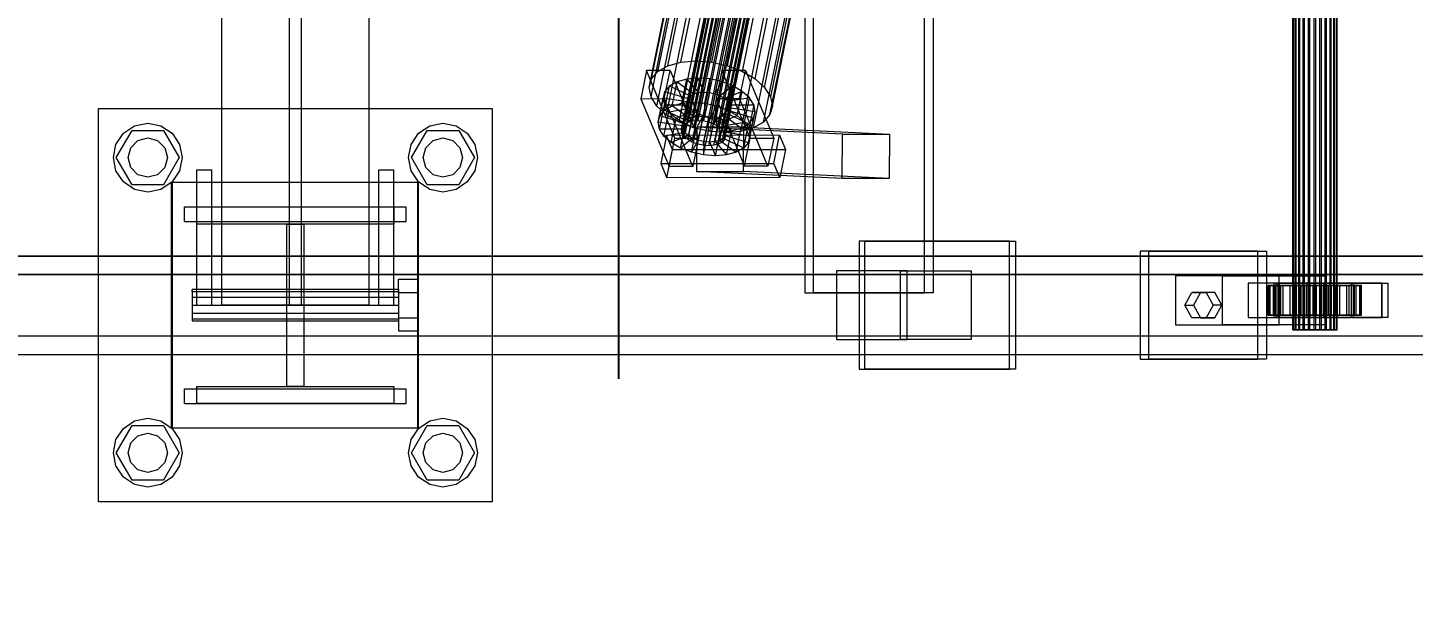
# Model space of a CAD drawing. Header units: millimetres. Extents: x -191664 to 191490, y -197311 to 10263.
# Drawn here: x 23888 to 24451, y -18550 to -18317 of the extents above; entities that cross this region are included whole.
import ezdxf

# ---------------------------------------------------------------- set-up
doc = ezdxf.new("R2010")
doc.units = ezdxf.units.MM
for name, color, linetype, lineweight in [('COTAS_INSTALACION_P', 30, 'Continuous', 0), ('COTAS_USUARIO', 1, 'Continuous', 0), ('superior_C02', 7, 'Continuous', 0)]:
    doc.layers.add(name, color=color, linetype=linetype, lineweight=lineweight)
doc.dimstyles.new('PLANTA_100', dxfattribs={"dimtxt": 250, "dimasz": 150, "dimexe": 150, "dimexo": 80, "dimgap": 100, "dimtad": 1, "dimtih": 1, "dimtoh": 1, "dimdec": 1, "dimdsep": 46, "dimcen": 0.09, "dimclrd": 1, "dimclre": 1, "dimclrt": 1, "dimadec": 0, "dimazin": 0, "dimtfac": 1, "dimtdec": 4, "dimtofl": 0, "dimtmove": 0, "dimatfit": 3, "dimfxl": 1, "dimtolj": 1, "dimtzin": 0, "dimarcsym": 0})

# ---------------------------------------------------------------- blocks, each defined once
blk = doc.blocks.new('*D5')
at = {"layer": 'COTAS_INSTALACION_P', "color": 1, "lineweight": -2, "transparency": 16777216}
for p, q in [((-1000, -18080), (-1000, -25850)), ((60117.12, -18080), (60117.12, -25850)), ((-850, -25700), (59967.12, -25700))]:
    blk.add_line(p, q, dxfattribs=at)
at = {"layer": 'COTAS_INSTALACION_P', "color": 1, "transparency": 16777216}
for points in [[(-850, -25675), (-850, -25725), (-1000, -25700)], [(59967.12, -25675), (59967.12, -25725), (60117.12, -25700)]]:
    blk.add_solid(points, dxfattribs=at)
at = {"layer": 'Defpoints', "color": 0, "transparency": 16777216}
for p in [(-1000, -18000), (60117.12, -18000), (60117.12, -25700)]:
    blk.add_point(p, dxfattribs=at)
blk = doc.blocks.new('*D102')
at = {"layer": 'COTAS_USUARIO', "color": 1, "lineweight": -2, "transparency": 16777216}
for p, q in [((24128.19, -17650), (24128.19, -17500)), ((25248.19, -17800), (23978.19, -17800)), ((25248.19, -18160), (23978.19, -18160)), ((24128.19, -18310), (24128.19, -18460))]:
    blk.add_line(p, q, dxfattribs=at)
at = {"layer": 'COTAS_USUARIO', "color": 1, "transparency": 16777216}
for points in [[(24103.19, -17650), (24153.19, -17650), (24128.19, -17800)], [(24103.19, -18310), (24153.19, -18310), (24128.19, -18160)]]:
    blk.add_solid(points, dxfattribs=at)
at = {"layer": 'Defpoints', "color": 0, "transparency": 16777216}
for p in [(24128.19, -17800), (25328.19, -17800), (25328.19, -18160)]:
    blk.add_point(p, dxfattribs=at)

msp = doc.modelspace()

# ---------------------------------------------------------------- linework, layer by layer
at = {"layer": 'superior_C02', "color": 9, "true_color": 0xbac6cb}
for p, q in [((24402.28, -18440), (24402.28, -17560)), ((24402.5, -18440), (24402.5, -17560)), ((24402.66, -18440), (24402.66, -17560)), ((24403.32, -18440), (24403.32, -17560)), ((24403.64, -18440), (24403.64, -17560)), ((24404.69, -18440), (24404.69, -17560)), ((24405.13, -18440), (24405.13, -17560)), ((24406.5, -18440), (24406.5, -17560)), ((24407.04, -18440), (24407.04, -17560)), ((24408.64, -18440), (24408.64, -17560)), ((24409.24, -18440), (24409.24, -17560)), ((24410.96, -18440), (24410.96, -17560)), ((24411.58, -18440), (24411.58, -17560)), ((24413.3, -18440), (24413.3, -17560)), ((24413.9, -18440), (24413.9, -17560)), ((24415.5, -18440), (24415.5, -17560)), ((24416.04, -18440), (24416.04, -17560)), ((24417.41, -18440), (24417.41, -17560)), ((24417.85, -18440), (24417.85, -17560)), ((24418.9, -18440), (24418.9, -17560)), ((24419.22, -18440), (24419.22, -17560)), ((24419.88, -17560), (24419.88, -18440)), ((24420.04, -18440), (24420.04, -17560)), ((24420.26, -18440), (24420.26, -17560)), ((24154.1, -18357.43), (24197.61, -18143.64)), ((24155.02, -18356.36), (24198.53, -18142.56)), ((24156.46, -18355.54), (24199.97, -18141.74)), ((24158.32, -18355.02), (24201.83, -18141.22)), ((24160.48, -18354.84), (24203.99, -18141.04)), ((24162.78, -18355.02), (24206.29, -18141.22)), ((24165.07, -18355.53), (24208.58, -18141.73)), ((24167.2, -18356.35), (24210.71, -18142.55)), ((24169.01, -18357.42), (24212.52, -18143.62)), ((24153.77, -18358.68), (24197.27, -18144.88)), ((24154.03, -18360.02), (24197.54, -18146.22)), ((24154.88, -18361.35), (24198.39, -18147.55)), ((24156.26, -18362.6), (24199.77, -18148.8)), ((24158.08, -18363.66), (24201.59, -18149.86)), ((24170.25, -18363.65), (24213.76, -18149.85)), ((24170.39, -18358.66), (24213.9, -18144.86)), ((24171.17, -18362.58), (24214.68, -18148.78)), ((24214.75, -18146.2), (24171.25, -18360)), ((24171.51, -18361.33), (24215.02, -18147.53)), ((24160.21, -18364.48), (24203.71, -18150.68)), ((24162.5, -18364.99), (24206.01, -18151.2)), ((24164.8, -18365.17), (24208.31, -18151.37)), ((24166.95, -18364.99), (24210.46, -18151.19)), ((24168.81, -18364.47), (24212.32, -18150.67)), ((24153.77, -18358.68), (24154.1, -18357.43)), ((24154.03, -18360.02), (24153.77, -18358.68)), ((24154.1, -18357.43), (24155.02, -18356.36)), ((24155.02, -18356.36), (24156.46, -18355.54)), ((24156.46, -18355.54), (24158.32, -18355.02)), ((24158.32, -18355.02), (24160.48, -18354.84)), ((24160.48, -18354.84), (24162.78, -18355.02)), ((24162.78, -18355.02), (24165.07, -18355.53)), ((24165.07, -18355.53), (24167.2, -18356.35)), ((24167.2, -18356.35), (24169.01, -18357.42)), ((24169.01, -18357.42), (24170.39, -18358.66)), ((24170.39, -18358.66), (24171.25, -18360)), ((24154.88, -18361.35), (24154.03, -18360.02)), ((24156.26, -18362.6), (24154.88, -18361.35)), ((24158.08, -18363.66), (24156.26, -18362.6)), ((24160.21, -18364.48), (24158.08, -18363.66)), ((24162.5, -18364.99), (24160.21, -18364.48)), ((24168.81, -18364.47), (24166.95, -18364.99)), ((24170.25, -18363.65), (24168.81, -18364.47)), ((24171.17, -18362.58), (24170.25, -18363.65)), ((24171.51, -18361.33), (24171.17, -18362.58)), ((24171.25, -18360), (24171.51, -18361.33)), ((24164.8, -18365.17), (24162.5, -18364.99)), ((24166.95, -18364.99), (24164.8, -18365.17)), ((24402.66, -18440), (24402.28, -18440)), ((24402.28, -18440), (24402.5, -18440)), ((24402.5, -18440), (24403.32, -18440)), ((24403.64, -18440), (24402.66, -18440)), ((24403.32, -18440), (24404.69, -18440)), ((24405.13, -18440), (24403.64, -18440)), ((24404.69, -18440), (24406.5, -18440)), ((24407.04, -18440), (24405.13, -18440)), ((24406.5, -18440), (24408.64, -18440)), ((24409.24, -18440), (24407.04, -18440)), ((24408.64, -18440), (24410.96, -18440)), ((24411.58, -18440), (24409.24, -18440)), ((24410.96, -18440), (24413.3, -18440)), ((24413.9, -18440), (24411.58, -18440)), ((24413.3, -18440), (24415.5, -18440)), ((24416.04, -18440), (24413.9, -18440)), ((24415.5, -18440), (24417.41, -18440)), ((24417.85, -18440), (24416.04, -18440)), ((24417.41, -18440), (24418.9, -18440)), ((24419.22, -18440), (24417.85, -18440)), ((24418.9, -18440), (24419.88, -18440)), ((24420.04, -18440), (24419.22, -18440)), ((24419.88, -18440), (24420.26, -18440)), ((24420.26, -18440), (24420.04, -18440))]:
    msp.add_line(p, q, dxfattribs=at)
at = {"layer": 'superior_C02', "color": 139, "true_color": 0x354b57}
for p, q in [((23966.75, -17570), (23966.75, -18430)), ((23994.25, -17570), (23994.25, -18430)), ((23999.25, -18430), (23999.25, -17570)), ((24026.75, -18430), (24026.75, -17570)), ((24203.91, -17575), (24203.91, -18425)), ((24207.41, -18425), (24207.41, -17575)), ((24252.49, -18425), (24252.49, -17575)), ((24256, -17575), (24256, -18425)), ((24139.53, -18334.55), (24137.2, -18346.02)), ((24149.1, -18334.54), (24139.53, -18334.55)), ((24151.06, -18362.08), (24139.53, -18334.55)), ((24146.76, -18346.01), (24149.1, -18334.54)), ((24149.1, -18334.54), (24160.62, -18362.07)), ((24170.14, -18334.51), (24167.8, -18345.98)), ((24179.7, -18334.5), (24170.14, -18334.51)), ((24181.66, -18362.04), (24170.14, -18334.51)), ((24177.37, -18345.97), (24179.7, -18334.5)), ((24179.7, -18334.5), (24191.22, -18362.03)), ((24137.2, -18346.02), (24146.76, -18346.01)), ((24137.2, -18346.02), (24148.72, -18373.55)), ((24158.29, -18373.54), (24146.76, -18346.01)), ((24167.8, -18345.98), (24177.37, -18345.97)), ((24167.8, -18345.98), (24179.33, -18373.51)), ((24188.89, -18373.5), (24177.37, -18345.97)), ((24159.97, -18357.65), (24159.89, -18375.64)), ((24179.09, -18357.65), (24159.97, -18357.65)), ((24219.19, -18360.51), (24159.97, -18357.65)), ((24179.02, -18375.64), (24179.09, -18357.65)), ((24179.09, -18357.65), (24238.31, -18360.51)), ((24147.71, -18360.94), (24145.37, -18372.41)), ((24193.61, -18360.88), (24147.71, -18360.94)), ((24150.11, -18366.68), (24147.71, -18360.94)), ((24148.72, -18373.55), (24151.06, -18362.08)), ((24151.06, -18362.08), (24160.62, -18362.07)), ((24160.62, -18362.07), (24158.29, -18373.54)), ((24179.33, -18373.51), (24181.66, -18362.04)), ((24181.66, -18362.04), (24191.22, -18362.03)), ((24191.22, -18362.03), (24188.89, -18373.5)), ((24191.28, -18372.35), (24193.61, -18360.88)), ((24193.61, -18360.88), (24196.01, -18366.62)), ((24219.11, -18378.51), (24219.19, -18360.51)), ((24219.19, -18360.51), (24238.31, -18360.51)), ((24238.31, -18360.51), (24238.24, -18378.51)), ((24147.77, -18378.14), (24150.11, -18366.68)), ((24150.11, -18366.68), (24196.01, -18366.62)), ((24196.01, -18366.62), (24193.68, -18378.09)), ((24145.37, -18372.41), (24191.28, -18372.35)), ((24145.37, -18372.41), (24147.77, -18378.14)), ((24158.29, -18373.54), (24148.72, -18373.55)), ((24159.89, -18375.64), (24179.02, -18375.64)), ((24219.11, -18378.51), (24159.89, -18375.64)), ((24238.24, -18378.51), (24179.02, -18375.64)), ((24188.89, -18373.5), (24179.33, -18373.51)), ((24193.68, -18378.09), (24191.28, -18372.35)), ((24193.68, -18378.09), (24147.77, -18378.14)), ((24238.24, -18378.51), (24219.11, -18378.51)), ((23956.75, -18397), (23956.75, -18390)), ((23956.75, -18390), (24036.75, -18390)), ((24036.75, -18390), (24036.75, -18397)), ((24036.75, -18397), (23956.75, -18397)), ((23993.25, -18463), (23993.25, -18397)), ((23993.25, -18397), (24000.25, -18397)), ((24000.25, -18397), (24000.25, -18463)), ((24287.14, -18404), (24225.94, -18404)), ((24225.94, -18404), (24225.94, -18456)), ((24228.28, -18404), (24225.94, -18404)), ((24228.28, -18456), (24228.28, -18404)), ((24228.28, -18404), (24289.48, -18404)), ((24287.14, -18456), (24287.14, -18404)), ((24287.14, -18404), (24289.48, -18404)), ((24289.48, -18404), (24289.48, -18456)), ((24388.06, -18408), (24340.25, -18408)), ((24340.25, -18408), (24340.25, -18452)), ((24343.76, -18408), (24340.25, -18408)), ((24343.76, -18452), (24343.76, -18408)), ((24343.76, -18408), (24391.57, -18408)), ((24388.06, -18452), (24388.06, -18408)), ((24388.06, -18408), (24391.57, -18408)), ((24391.57, -18408), (24391.57, -18452)), ((24697.92, -18410), (23550.31, -18410)), ((23562, -18410), (24709.61, -18410)), ((24751.99, -18410), (23604.38, -18410)), ((23618.99, -18410), (24766.6, -18410)), ((24697.19, -18417.5), (23605.11, -18417.5)), ((23618.26, -18417.5), (24710.33, -18417.5)), ((24245.47, -18416), (24216.78, -18416)), ((24216.78, -18416), (24216.78, -18444)), ((24242.78, -18416), (24216.78, -18416)), ((24242.78, -18444), (24242.78, -18416)), ((24242.78, -18416), (24271.47, -18416)), ((24245.47, -18444), (24245.47, -18416)), ((24245.47, -18416), (24271.47, -18416)), ((24271.47, -18416), (24271.47, -18444)), ((24373.72, -18418), (24354.59, -18418)), ((24354.59, -18418), (24354.59, -18438)), ((24396.74, -18418), (24354.59, -18418)), ((24373.72, -18438), (24373.72, -18418)), ((24373.72, -18418), (24415.86, -18418)), ((24396.74, -18438), (24396.74, -18418)), ((24396.74, -18418), (24415.86, -18418)), ((24415.86, -18418), (24415.86, -18438)), ((24203.91, -18425), (24252.49, -18425)), ((24203.91, -18425), (24207.41, -18425)), ((24256, -18425), (24207.41, -18425)), ((24256, -18425), (24252.49, -18425)), ((24395.57, -18421), (24384.09, -18421)), ((24384.09, -18421), (24384.09, -18435)), ((24396.37, -18421), (24384.09, -18421)), ((24438.53, -18421), (24394.53, -18421)), ((24394.53, -18421), (24394.53, -18435)), ((24396.87, -18421), (24394.53, -18421)), ((24395.57, -18435), (24395.57, -18421)), ((24395.57, -18421), (24407.84, -18421)), ((24396.37, -18435), (24396.37, -18421)), ((24396.37, -18421), (24407.84, -18421)), ((24396.87, -18435), (24396.87, -18421)), ((24396.87, -18421), (24440.86, -18421)), ((24407.84, -18421), (24407.84, -18435)), ((24426.17, -18421), (24414.7, -18421)), ((24414.7, -18421), (24414.7, -18435)), ((24426.97, -18421), (24414.7, -18421)), ((24426.17, -18435), (24426.17, -18421)), ((24426.17, -18421), (24438.45, -18421)), ((24426.97, -18435), (24426.97, -18421)), ((24426.97, -18421), (24438.45, -18421)), ((24438.45, -18421), (24438.45, -18435)), ((24438.53, -18435), (24438.53, -18421)), ((24438.53, -18421), (24440.86, -18421)), ((24440.86, -18421), (24440.86, -18435)), ((24026.75, -18430), (23966.75, -18430)), ((23999.25, -18430), (23994.25, -18430)), ((24384.09, -18435), (24395.57, -18435)), ((24384.09, -18435), (24396.37, -18435)), ((24394.53, -18435), (24438.53, -18435)), ((24394.53, -18435), (24396.87, -18435)), ((24407.84, -18435), (24395.57, -18435)), ((24407.84, -18435), (24396.37, -18435)), ((24440.86, -18435), (24396.87, -18435)), ((24414.7, -18435), (24426.17, -18435)), ((24414.7, -18435), (24426.97, -18435)), ((24438.45, -18435), (24426.17, -18435)), ((24438.45, -18435), (24426.97, -18435)), ((24440.86, -18435), (24438.53, -18435)), ((23605.11, -18442.5), (24697.19, -18442.5)), ((23618.26, -18442.5), (24710.33, -18442.5)), ((24354.59, -18438), (24373.72, -18438)), ((24354.59, -18438), (24396.74, -18438)), ((24415.86, -18438), (24373.72, -18438)), ((24415.86, -18438), (24396.74, -18438)), ((24216.78, -18444), (24245.47, -18444)), ((24216.78, -18444), (24242.78, -18444)), ((24271.47, -18444), (24242.78, -18444)), ((24271.47, -18444), (24245.47, -18444)), ((23550.31, -18450), (24697.92, -18450)), ((23562, -18450), (24709.61, -18450)), ((23604.38, -18450), (24751.99, -18450)), ((23618.99, -18450), (24766.6, -18450)), ((24340.25, -18452), (24388.06, -18452)), ((24340.25, -18452), (24343.76, -18452)), ((24391.57, -18452), (24343.76, -18452)), ((24391.57, -18452), (24388.06, -18452)), ((24225.94, -18456), (24287.14, -18456)), ((24225.94, -18456), (24228.28, -18456)), ((24289.48, -18456), (24228.28, -18456)), ((24289.48, -18456), (24287.14, -18456)), ((23956.75, -18470), (23956.75, -18463)), ((23956.75, -18463), (24036.75, -18463)), ((24000.25, -18463), (23993.25, -18463)), ((24036.75, -18463), (24036.75, -18470)), ((24036.75, -18470), (23956.75, -18470))]:
    msp.add_line(p, q, dxfattribs=at)
at = {"layer": 'superior_C02', "color": 252, "true_color": 0x83939a}
for p, q in [((24148.21, -18332.66), (24185.72, -18148.35)), ((24153.46, -18331.2), (24190.97, -18146.89)), ((24159.54, -18330.69), (24197.05, -18146.38)), ((24166.04, -18331.18), (24203.54, -18146.87)), ((24172.5, -18332.63), (24210.01, -18148.32)), ((24141.55, -18338), (24179.06, -18153.69)), ((24144.15, -18334.98), (24181.66, -18150.67)), ((24178.5, -18334.94), (24216.01, -18150.63)), ((24183.63, -18337.95), (24221.13, -18153.64)), ((24140.6, -18341.52), (24178.1, -18157.21)), ((24141.35, -18345.29), (24178.86, -18160.98)), ((24187.52, -18341.46), (24225.03, -18157.15)), ((24227.44, -18160.92), (24189.93, -18345.23)), ((24143.75, -18349.06), (24181.26, -18164.75)), ((24190.68, -18349), (24228.19, -18164.69)), ((24147.65, -18352.57), (24185.16, -18168.26)), ((24152.77, -18355.58), (24190.28, -18171.28)), ((24187.13, -18355.54), (24224.63, -18171.23)), ((24189.72, -18352.52), (24227.23, -18168.21)), ((24158.77, -18357.89), (24196.28, -18173.58)), ((24165.24, -18359.34), (24202.75, -18175.03)), ((24171.74, -18359.83), (24209.24, -18175.52)), ((24177.82, -18359.33), (24215.32, -18175.02)), ((24183.06, -18357.86), (24220.57, -18173.55)), ((24153.46, -18331.2), (24159.54, -18330.69)), ((24159.54, -18330.69), (24166.04, -18331.18)), ((24141.55, -18338), (24144.15, -18334.98)), ((24144.15, -18334.98), (24148.21, -18332.66)), ((24148.21, -18332.66), (24153.46, -18331.2)), ((24166.04, -18331.18), (24172.5, -18332.63)), ((24172.5, -18332.63), (24178.5, -18334.94)), ((24178.5, -18334.94), (24183.63, -18337.95)), ((24140.6, -18341.52), (24141.55, -18338)), ((24141.35, -18345.29), (24140.6, -18341.52)), ((24183.63, -18337.95), (24187.52, -18341.46)), ((24187.52, -18341.46), (24189.93, -18345.23)), ((24143.75, -18349.06), (24141.35, -18345.29)), ((24189.93, -18345.23), (24190.68, -18349)), ((24147.65, -18352.57), (24143.75, -18349.06)), ((24152.77, -18355.58), (24147.65, -18352.57)), ((24189.72, -18352.52), (24187.13, -18355.54)), ((24190.68, -18349), (24189.72, -18352.52)), ((24158.77, -18357.89), (24152.77, -18355.58)), ((24165.24, -18359.34), (24158.77, -18357.89)), ((24183.06, -18357.86), (24177.82, -18359.33)), ((24187.13, -18355.54), (24183.06, -18357.86)), ((24171.74, -18359.83), (24165.24, -18359.34)), ((24177.82, -18359.33), (24171.74, -18359.83))]:
    msp.add_line(p, q, dxfattribs=at)
at = {"layer": 'superior_C02', "color": 155, "true_color": 0x617580}
for p, q in [((24146.9, -18350.68), (24148.9, -18340.85)), ((24148.9, -18340.85), (24146.96, -18343.11)), ((24151.94, -18339.11), (24148.9, -18340.85)), ((24148.9, -18340.85), (24157.36, -18344.9)), ((24149.94, -18348.94), (24151.94, -18339.11)), ((24155.86, -18338.02), (24151.94, -18339.11)), ((24151.94, -18339.11), (24158.8, -18344.07)), ((24153.86, -18347.85), (24155.86, -18338.02)), ((24160.41, -18337.64), (24155.86, -18338.02)), ((24155.86, -18338.02), (24160.66, -18343.55)), ((24158.41, -18347.47), (24160.41, -18337.64)), ((24165.27, -18338.01), (24160.41, -18337.64)), ((24160.41, -18337.64), (24162.81, -18343.38)), ((24163.27, -18347.84), (24165.27, -18338.01)), ((24165.27, -18338.01), (24165.11, -18343.55)), ((24170.11, -18339.09), (24165.27, -18338.01)), ((24170.11, -18339.09), (24167.4, -18344.06)), ((24168.11, -18348.92), (24170.11, -18339.09)), ((24174.6, -18340.82), (24169.53, -18344.88)), ((24174.6, -18340.82), (24170.11, -18339.09)), ((24172.59, -18350.65), (24174.6, -18340.82)), ((24178.43, -18343.07), (24174.6, -18340.82)), ((24144.24, -18355.57), (24146.24, -18345.74)), ((24144.95, -18352.94), (24146.96, -18343.11)), ((24146.96, -18343.11), (24146.24, -18345.74)), ((24146.24, -18345.74), (24156.1, -18347.21)), ((24146.24, -18345.74), (24146.8, -18348.56)), ((24146.96, -18343.11), (24156.44, -18345.97)), ((24153.86, -18347.85), (24158.41, -18347.47)), ((24156.1, -18347.21), (24154.1, -18357.04)), ((24156.44, -18345.97), (24154.44, -18355.8)), ((24157.36, -18344.9), (24155.36, -18354.72)), ((24156.1, -18347.21), (24156.44, -18345.97)), ((24156.36, -18348.55), (24156.1, -18347.21)), ((24156.44, -18345.97), (24157.36, -18344.9)), ((24158.8, -18344.07), (24156.8, -18353.9)), ((24157.36, -18344.9), (24158.8, -18344.07)), ((24160.81, -18353.21), (24158.41, -18347.47)), ((24158.41, -18347.47), (24163.27, -18347.84)), ((24160.66, -18343.55), (24158.66, -18353.38)), ((24158.8, -18344.07), (24160.66, -18343.55)), ((24160.66, -18343.55), (24162.81, -18343.38)), ((24162.81, -18343.38), (24160.81, -18353.21)), ((24162.81, -18343.38), (24165.11, -18343.55)), ((24165.11, -18343.55), (24163.11, -18353.38)), ((24165.11, -18343.55), (24167.4, -18344.06)), ((24167.4, -18344.06), (24165.4, -18353.89)), ((24167.4, -18344.06), (24169.53, -18344.88)), ((24169.53, -18344.88), (24167.53, -18354.71)), ((24171.35, -18345.95), (24169.35, -18355.78)), ((24169.53, -18344.88), (24171.35, -18345.95)), ((24172.73, -18347.19), (24170.73, -18357.02)), ((24178.43, -18343.07), (24171.35, -18345.95)), ((24171.35, -18345.95), (24172.73, -18347.19)), ((24181.34, -18345.7), (24172.73, -18347.19)), ((24172.73, -18347.19), (24173.58, -18348.53)), ((24176.43, -18352.9), (24178.43, -18343.07)), ((24181.34, -18345.7), (24178.43, -18343.07)), ((24179.34, -18355.53), (24181.34, -18345.7)), ((24183.14, -18348.52), (24181.34, -18345.7)), ((24144.24, -18355.57), (24144.95, -18352.94)), ((24144.8, -18358.39), (24146.8, -18348.56)), ((24144.95, -18352.94), (24146.9, -18350.68)), ((24154.44, -18355.8), (24144.95, -18352.94)), ((24146.6, -18361.21), (24148.6, -18351.38)), ((24146.8, -18348.56), (24156.36, -18348.55)), ((24146.8, -18348.56), (24148.6, -18351.38)), ((24146.9, -18350.68), (24149.94, -18348.94)), ((24155.36, -18354.72), (24146.9, -18350.68)), ((24148.6, -18351.38), (24157.22, -18349.88)), ((24148.6, -18351.38), (24151.52, -18354.01)), ((24149.94, -18348.94), (24153.86, -18347.85)), ((24156.8, -18353.9), (24149.94, -18348.94)), ((24151.52, -18354.01), (24158.6, -18351.13)), ((24158.66, -18353.38), (24153.86, -18347.85)), ((24156.36, -18348.55), (24154.36, -18358.38)), ((24157.22, -18349.88), (24155.22, -18359.71)), ((24155.35, -18356.26), (24160.41, -18352.2)), ((24157.22, -18349.88), (24156.36, -18348.55)), ((24158.6, -18351.13), (24156.6, -18360.96)), ((24158.6, -18351.13), (24157.22, -18349.88)), ((24160.41, -18352.2), (24158.41, -18362.03)), ((24160.41, -18352.2), (24158.6, -18351.13)), ((24160.81, -18353.21), (24158.66, -18353.38)), ((24159.84, -18357.99), (24162.54, -18353.01)), ((24162.54, -18353.01), (24160.41, -18352.2)), ((24162.54, -18353.01), (24160.54, -18362.84)), ((24163.11, -18353.38), (24160.81, -18353.21)), ((24164.83, -18353.53), (24162.54, -18353.01)), ((24163.11, -18353.38), (24163.27, -18347.84)), ((24163.27, -18347.84), (24168.11, -18348.92)), ((24165.4, -18353.89), (24168.11, -18348.92)), ((24167.53, -18354.71), (24172.59, -18350.65)), ((24168.11, -18348.92), (24172.59, -18350.65)), ((24171.15, -18353), (24169.15, -18362.83)), ((24171.15, -18353), (24169.29, -18353.52)), ((24169.35, -18355.78), (24176.43, -18352.9)), ((24172.59, -18352.18), (24170.59, -18362.01)), ((24172.59, -18352.18), (24171.15, -18353)), ((24178.01, -18357.96), (24171.15, -18353)), ((24173.51, -18351.11), (24171.51, -18360.94)), ((24171.58, -18358.36), (24173.58, -18348.53)), ((24173.84, -18349.86), (24171.84, -18359.69)), ((24172.59, -18350.65), (24176.43, -18352.9)), ((24173.51, -18351.11), (24172.59, -18352.18)), ((24181.05, -18356.23), (24172.59, -18352.18)), ((24173.84, -18349.86), (24173.51, -18351.11)), ((24182.99, -18353.97), (24173.51, -18351.11)), ((24173.58, -18348.53), (24183.14, -18348.52)), ((24173.58, -18348.53), (24173.84, -18349.86)), ((24183.7, -18351.34), (24173.84, -18349.86)), ((24176.43, -18352.9), (24179.34, -18355.53)), ((24183.14, -18348.52), (24181.14, -18358.34)), ((24181.7, -18361.17), (24183.7, -18351.34)), ((24182.99, -18353.97), (24183.7, -18351.34)), ((24183.7, -18351.34), (24183.14, -18348.52)), ((24154.1, -18357.04), (24144.24, -18355.57)), ((24144.8, -18358.39), (24144.24, -18355.57)), ((24154.36, -18358.38), (24144.8, -18358.39)), ((24146.6, -18361.21), (24144.8, -18358.39)), ((24149.52, -18363.84), (24151.52, -18354.01)), ((24151.52, -18354.01), (24155.35, -18356.26)), ((24153.35, -18366.09), (24155.35, -18356.26)), ((24154.44, -18355.8), (24154.1, -18357.04)), ((24154.1, -18357.04), (24154.36, -18358.38)), ((24154.36, -18358.38), (24155.22, -18359.71)), ((24155.36, -18354.72), (24154.44, -18355.8)), ((24155.35, -18356.26), (24159.84, -18357.99)), ((24156.8, -18353.9), (24155.36, -18354.72)), ((24158.66, -18353.38), (24156.8, -18353.9)), ((24157.84, -18367.82), (24159.84, -18357.99)), ((24159.84, -18357.99), (24164.67, -18359.07)), ((24164.83, -18353.53), (24162.83, -18363.36)), ((24165.4, -18353.89), (24163.11, -18353.38)), ((24164.67, -18359.07), (24164.83, -18353.53)), ((24167.13, -18353.7), (24164.83, -18353.53)), ((24167.13, -18353.7), (24165.13, -18363.53)), ((24167.53, -18354.71), (24165.4, -18353.89)), ((24169.29, -18353.52), (24167.13, -18353.7)), ((24169.53, -18359.44), (24167.13, -18353.7)), ((24169.29, -18353.52), (24167.29, -18363.35)), ((24169.35, -18355.78), (24167.53, -18354.71)), ((24174.08, -18359.06), (24169.29, -18353.52)), ((24170.73, -18357.02), (24169.35, -18355.78)), ((24170.73, -18357.02), (24179.34, -18355.53)), ((24171.58, -18358.36), (24170.73, -18357.02)), ((24181.14, -18358.34), (24171.58, -18358.36)), ((24171.84, -18359.69), (24171.58, -18358.36)), ((24174.08, -18359.06), (24178.01, -18357.96)), ((24176.01, -18367.79), (24178.01, -18357.96)), ((24178.01, -18357.96), (24181.05, -18356.23)), ((24179.05, -18366.06), (24181.05, -18356.23)), ((24179.34, -18355.53), (24181.14, -18358.34)), ((24180.99, -18363.8), (24182.99, -18353.97)), ((24181.05, -18356.23), (24182.99, -18353.97)), ((24181.14, -18358.34), (24181.7, -18361.17)), ((24155.22, -18359.71), (24146.6, -18361.21)), ((24149.52, -18363.84), (24146.6, -18361.21)), ((24156.6, -18360.96), (24149.52, -18363.84)), ((24153.35, -18366.09), (24149.52, -18363.84)), ((24158.41, -18362.03), (24153.35, -18366.09)), ((24155.22, -18359.71), (24156.6, -18360.96)), ((24156.6, -18360.96), (24158.41, -18362.03)), ((24160.54, -18362.84), (24157.84, -18367.82)), ((24158.41, -18362.03), (24160.54, -18362.84)), ((24160.54, -18362.84), (24162.83, -18363.36)), ((24162.67, -18368.9), (24164.67, -18359.07)), ((24162.83, -18363.36), (24162.67, -18368.9)), ((24162.83, -18363.36), (24165.13, -18363.53)), ((24164.67, -18359.07), (24169.53, -18359.44)), ((24165.13, -18363.53), (24167.29, -18363.35)), ((24165.13, -18363.53), (24167.53, -18369.27)), ((24167.29, -18363.35), (24169.15, -18362.83)), ((24167.29, -18363.35), (24172.08, -18368.89)), ((24167.53, -18369.27), (24169.53, -18359.44)), ((24169.15, -18362.83), (24170.59, -18362.01)), ((24169.15, -18362.83), (24176.01, -18367.79)), ((24169.53, -18359.44), (24174.08, -18359.06)), ((24170.59, -18362.01), (24171.51, -18360.94)), ((24170.59, -18362.01), (24179.05, -18366.06)), ((24171.51, -18360.94), (24171.84, -18359.69)), ((24171.51, -18360.94), (24180.99, -18363.8)), ((24171.84, -18359.69), (24181.7, -18361.17)), ((24172.08, -18368.89), (24174.08, -18359.06)), ((24180.99, -18363.8), (24179.05, -18366.06)), ((24181.7, -18361.17), (24180.99, -18363.8)), ((24157.84, -18367.82), (24153.35, -18366.09)), ((24162.67, -18368.9), (24157.84, -18367.82)), ((24167.53, -18369.27), (24162.67, -18368.9)), ((24172.08, -18368.89), (24167.53, -18369.27)), ((24176.01, -18367.79), (24172.08, -18368.89)), ((24179.05, -18366.06), (24176.01, -18367.79)), ((24392.76, -18422), (24392.28, -18422)), ((24392.28, -18422), (24402.28, -18422)), ((24392.28, -18434), (24392.28, -18422)), ((24392.28, -18422), (24393.1, -18422)), ((24394.49, -18422), (24392.76, -18422)), ((24392.76, -18422), (24402.5, -18422)), ((24392.76, -18434), (24392.76, -18422)), ((24393.1, -18422), (24402.66, -18422)), ((24393.1, -18434), (24393.1, -18422)), ((24393.1, -18422), (24395.16, -18422)), ((24397.38, -18422), (24394.49, -18422)), ((24394.49, -18422), (24403.32, -18422)), ((24394.49, -18434), (24394.49, -18422)), ((24395.16, -18422), (24403.64, -18422)), ((24395.16, -18434), (24395.16, -18422)), ((24395.16, -18422), (24398.31, -18422)), ((24401.2, -18422), (24397.38, -18422)), ((24397.38, -18422), (24404.69, -18422)), ((24397.38, -18434), (24397.38, -18422)), ((24398.31, -18422), (24405.13, -18422)), ((24398.31, -18434), (24398.31, -18422)), ((24398.31, -18422), (24402.35, -18422)), ((24405.72, -18422), (24401.2, -18422)), ((24401.2, -18422), (24406.5, -18422)), ((24401.2, -18434), (24401.2, -18422)), ((24402.28, -18422), (24402.5, -18422)), ((24402.28, -18422), (24402.28, -18434)), ((24402.66, -18422), (24402.28, -18422)), ((24402.35, -18422), (24407.04, -18422)), ((24402.35, -18434), (24402.35, -18422)), ((24402.35, -18422), (24406.99, -18422)), ((24402.5, -18422), (24403.32, -18422)), ((24402.5, -18422), (24402.5, -18434)), ((24402.66, -18422), (24402.66, -18434)), ((24403.64, -18422), (24402.66, -18422)), ((24403.32, -18422), (24404.69, -18422)), ((24403.32, -18422), (24403.32, -18434)), ((24403.64, -18422), (24403.64, -18434)), ((24405.13, -18422), (24403.64, -18422)), ((24404.69, -18422), (24406.5, -18422)), ((24404.69, -18422), (24404.69, -18434)), ((24405.13, -18422), (24405.13, -18434)), ((24407.04, -18422), (24405.13, -18422)), ((24410.61, -18422), (24405.72, -18422)), ((24405.72, -18422), (24408.64, -18422)), ((24405.72, -18434), (24405.72, -18422)), ((24406.5, -18422), (24408.64, -18422)), ((24406.5, -18422), (24406.5, -18434)), ((24406.99, -18422), (24409.24, -18422)), ((24406.99, -18434), (24406.99, -18422)), ((24406.99, -18422), (24411.93, -18422)), ((24407.04, -18422), (24407.04, -18434)), ((24409.24, -18422), (24407.04, -18422)), ((24408.64, -18422), (24410.96, -18422)), ((24408.64, -18422), (24408.64, -18434)), ((24409.24, -18422), (24409.24, -18434)), ((24411.58, -18422), (24409.24, -18422)), ((24415.55, -18422), (24410.61, -18422)), ((24410.61, -18422), (24410.96, -18422)), ((24410.61, -18434), (24410.61, -18422)), ((24410.96, -18422), (24413.3, -18422)), ((24410.96, -18422), (24410.96, -18434)), ((24411.93, -18422), (24411.58, -18422)), ((24411.58, -18422), (24411.58, -18434)), ((24413.9, -18422), (24411.58, -18422)), ((24411.93, -18434), (24411.93, -18422)), ((24411.93, -18422), (24416.82, -18422)), ((24415.55, -18422), (24413.3, -18422)), ((24413.3, -18422), (24415.5, -18422)), ((24413.3, -18422), (24413.3, -18434)), ((24416.82, -18422), (24413.9, -18422)), ((24413.9, -18422), (24413.9, -18434)), ((24416.04, -18422), (24413.9, -18422)), ((24420.19, -18422), (24415.5, -18422)), ((24415.5, -18422), (24417.41, -18422)), ((24415.5, -18422), (24415.5, -18434)), ((24420.19, -18422), (24415.55, -18422)), ((24415.55, -18434), (24415.55, -18422)), ((24421.34, -18422), (24416.04, -18422)), ((24416.04, -18422), (24416.04, -18434)), ((24417.85, -18422), (24416.04, -18422)), ((24416.82, -18434), (24416.82, -18422)), ((24416.82, -18422), (24421.34, -18422)), ((24424.23, -18422), (24417.41, -18422)), ((24417.41, -18422), (24418.9, -18422)), ((24417.41, -18422), (24417.41, -18434)), ((24425.16, -18422), (24417.85, -18422)), ((24417.85, -18422), (24417.85, -18434)), ((24419.22, -18422), (24417.85, -18422)), ((24427.38, -18422), (24418.9, -18422)), ((24418.9, -18422), (24419.88, -18422)), ((24418.9, -18422), (24418.9, -18434)), ((24428.04, -18422), (24419.22, -18422)), ((24419.22, -18422), (24419.22, -18434)), ((24420.04, -18422), (24419.22, -18422)), ((24419.88, -18422), (24429.44, -18422)), ((24419.88, -18434), (24419.88, -18422)), ((24419.88, -18422), (24420.26, -18422)), ((24429.78, -18422), (24420.04, -18422)), ((24420.04, -18422), (24420.04, -18434)), ((24420.26, -18422), (24420.04, -18422)), ((24424.23, -18422), (24420.19, -18422)), ((24420.19, -18434), (24420.19, -18422)), ((24430.26, -18422), (24420.26, -18422)), ((24420.26, -18422), (24420.26, -18434)), ((24421.34, -18434), (24421.34, -18422)), ((24421.34, -18422), (24425.16, -18422)), ((24427.38, -18422), (24424.23, -18422)), ((24424.23, -18434), (24424.23, -18422)), ((24425.16, -18434), (24425.16, -18422)), ((24425.16, -18422), (24428.04, -18422)), ((24429.44, -18422), (24427.38, -18422)), ((24427.38, -18434), (24427.38, -18422)), ((24428.04, -18434), (24428.04, -18422)), ((24428.04, -18422), (24429.78, -18422)), ((24429.44, -18422), (24429.44, -18434)), ((24430.26, -18422), (24429.44, -18422)), ((24429.78, -18434), (24429.78, -18422)), ((24429.78, -18422), (24430.26, -18422)), ((24430.26, -18434), (24430.26, -18422)), ((24402.28, -18434), (24392.28, -18434)), ((24392.28, -18434), (24392.76, -18434)), ((24393.1, -18434), (24392.28, -18434)), ((24402.5, -18434), (24392.76, -18434)), ((24392.76, -18434), (24394.49, -18434)), ((24402.66, -18434), (24393.1, -18434)), ((24395.16, -18434), (24393.1, -18434)), ((24403.32, -18434), (24394.49, -18434)), ((24394.49, -18434), (24397.38, -18434)), ((24403.64, -18434), (24395.16, -18434)), ((24398.31, -18434), (24395.16, -18434)), ((24404.69, -18434), (24397.38, -18434)), ((24397.38, -18434), (24401.2, -18434)), ((24405.13, -18434), (24398.31, -18434)), ((24402.35, -18434), (24398.31, -18434)), ((24406.5, -18434), (24401.2, -18434)), ((24401.2, -18434), (24405.72, -18434)), ((24402.5, -18434), (24402.28, -18434)), ((24402.28, -18434), (24402.66, -18434)), ((24407.04, -18434), (24402.35, -18434)), ((24406.99, -18434), (24402.35, -18434)), ((24403.32, -18434), (24402.5, -18434)), ((24402.66, -18434), (24403.64, -18434)), ((24404.69, -18434), (24403.32, -18434)), ((24403.64, -18434), (24405.13, -18434)), ((24406.5, -18434), (24404.69, -18434)), ((24405.13, -18434), (24407.04, -18434)), ((24408.64, -18434), (24405.72, -18434)), ((24405.72, -18434), (24410.61, -18434)), ((24408.64, -18434), (24406.5, -18434)), ((24409.24, -18434), (24406.99, -18434)), ((24411.93, -18434), (24406.99, -18434)), ((24407.04, -18434), (24409.24, -18434)), ((24410.96, -18434), (24408.64, -18434)), ((24409.24, -18434), (24411.58, -18434)), ((24410.96, -18434), (24410.61, -18434)), ((24410.61, -18434), (24415.55, -18434)), ((24413.3, -18434), (24410.96, -18434)), ((24411.58, -18434), (24411.93, -18434)), ((24411.58, -18434), (24413.9, -18434)), ((24416.82, -18434), (24411.93, -18434)), ((24415.5, -18434), (24413.3, -18434)), ((24413.3, -18434), (24415.55, -18434)), ((24413.9, -18434), (24416.82, -18434)), ((24413.9, -18434), (24416.04, -18434)), ((24417.41, -18434), (24415.5, -18434)), ((24415.5, -18434), (24420.19, -18434)), ((24415.55, -18434), (24420.19, -18434)), ((24416.04, -18434), (24421.34, -18434)), ((24416.04, -18434), (24417.85, -18434)), ((24421.34, -18434), (24416.82, -18434)), ((24418.9, -18434), (24417.41, -18434)), ((24417.41, -18434), (24424.23, -18434)), ((24417.85, -18434), (24425.16, -18434)), ((24417.85, -18434), (24419.22, -18434)), ((24419.88, -18434), (24418.9, -18434)), ((24418.9, -18434), (24427.38, -18434)), ((24419.22, -18434), (24428.04, -18434)), ((24419.22, -18434), (24420.04, -18434)), ((24429.44, -18434), (24419.88, -18434)), ((24420.26, -18434), (24419.88, -18434)), ((24420.04, -18434), (24429.78, -18434)), ((24420.04, -18434), (24420.26, -18434)), ((24420.19, -18434), (24424.23, -18434)), ((24420.26, -18434), (24430.26, -18434)), ((24425.16, -18434), (24421.34, -18434)), ((24424.23, -18434), (24427.38, -18434)), ((24428.04, -18434), (24425.16, -18434)), ((24427.38, -18434), (24429.44, -18434)), ((24429.78, -18434), (24428.04, -18434)), ((24429.44, -18434), (24430.26, -18434)), ((24430.26, -18434), (24429.78, -18434))]:
    msp.add_line(p, q, dxfattribs=at)
at = {"layer": 'superior_C02', "color": 251, "true_color": 0x4e626d}
for p, q in [((23916.75, -18510), (23916.75, -18350)), ((23916.75, -18350), (24076.75, -18350)), ((24076.75, -18350), (24076.75, -18510)), ((23956.75, -18430), (23956.75, -18375)), ((23956.75, -18375), (23962.75, -18375)), ((23962.75, -18430), (23962.75, -18375)), ((24030.75, -18430), (24030.75, -18375)), ((24030.75, -18375), (24036.75, -18375)), ((24036.75, -18430), (24036.75, -18375)), ((23946.45, -18480), (23946.45, -18380)), ((23946.45, -18380), (24046.45, -18380)), ((23946.75, -18480), (23946.75, -18380)), ((23946.75, -18380), (24046.75, -18380)), ((24046.45, -18380), (24046.45, -18480)), ((24046.75, -18380), (24046.75, -18480)), ((23951.75, -18390), (24041.75, -18390)), ((23951.75, -18396), (23951.75, -18390)), ((24041.75, -18396), (24041.75, -18390)), ((23951.75, -18396), (24041.75, -18396)), ((23956.75, -18430), (23962.75, -18430)), ((24030.75, -18430), (24036.75, -18430)), ((23951.75, -18464), (24041.75, -18464)), ((23951.75, -18470), (23951.75, -18464)), ((24041.75, -18470), (24041.75, -18464)), ((23951.75, -18470), (24041.75, -18470)), ((24046.45, -18480), (23946.45, -18480)), ((24046.75, -18480), (23946.75, -18480)), ((24076.75, -18510), (23916.75, -18510))]:
    msp.add_line(p, q, dxfattribs=at)
at = {"layer": 'superior_C02', "color": 9, "true_color": 0xaebcc4}
for p, q in [((23926.85, -18360.1), (23931.39, -18357.07)), ((23931.39, -18357.07), (23936.75, -18356)), ((23936.75, -18356), (23942.1, -18357.07)), ((23942.1, -18357.07), (23946.65, -18360.1)), ((24046.85, -18360.1), (24051.39, -18357.07)), ((24051.39, -18357.07), (24056.75, -18356)), ((24056.75, -18356), (24062.1, -18357.07)), ((24062.1, -18357.07), (24066.65, -18360.1)), ((23923.81, -18364.64), (23926.85, -18360.1)), ((23923.95, -18370), (23930.35, -18358.91)), ((23929.82, -18366), (23932.75, -18363.07)), ((23930.35, -18358.91), (23943.15, -18358.91)), ((23932.75, -18363.07), (23936.75, -18362)), ((23936.75, -18362), (23940.75, -18363.07)), ((23940.75, -18363.07), (23943.68, -18366)), ((23943.15, -18358.91), (23949.55, -18370)), ((23946.65, -18360.1), (23949.68, -18364.64)), ((24043.81, -18364.64), (24046.85, -18360.1)), ((24043.95, -18370), (24050.35, -18358.91)), ((24049.82, -18366), (24052.75, -18363.07)), ((24050.35, -18358.91), (24063.15, -18358.91)), ((24052.75, -18363.07), (24056.75, -18362)), ((24056.75, -18362), (24060.75, -18363.07)), ((24060.75, -18363.07), (24063.68, -18366)), ((24063.15, -18358.91), (24069.55, -18370)), ((24066.65, -18360.1), (24069.68, -18364.64)), ((23922.75, -18370), (23923.81, -18364.64)), ((23923.81, -18375.36), (23922.75, -18370)), ((23930.35, -18381.09), (23923.95, -18370)), ((23928.75, -18370), (23929.82, -18366)), ((23929.82, -18374), (23928.75, -18370)), ((23949.55, -18370), (23943.15, -18381.09)), ((23943.68, -18366), (23944.75, -18370)), ((23944.75, -18370), (23943.68, -18374)), ((23949.68, -18364.64), (23950.75, -18370)), ((23950.75, -18370), (23949.68, -18375.36)), ((24042.75, -18370), (24043.81, -18364.64)), ((24043.81, -18375.36), (24042.75, -18370)), ((24050.35, -18381.09), (24043.95, -18370)), ((24048.75, -18370), (24049.82, -18366)), ((24049.82, -18374), (24048.75, -18370)), ((24069.55, -18370), (24063.15, -18381.09)), ((24063.68, -18366), (24064.75, -18370)), ((24064.75, -18370), (24063.68, -18374)), ((24069.68, -18364.64), (24070.75, -18370)), ((24070.75, -18370), (24069.68, -18375.36)), ((23926.85, -18379.9), (23923.81, -18375.36)), ((23932.75, -18376.93), (23929.82, -18374)), ((23943.68, -18374), (23940.75, -18376.93)), ((23949.68, -18375.36), (23946.65, -18379.9)), ((24046.85, -18379.9), (24043.81, -18375.36)), ((24052.75, -18376.93), (24049.82, -18374)), ((24063.68, -18374), (24060.75, -18376.93)), ((24069.68, -18375.36), (24066.65, -18379.9)), ((23931.39, -18382.93), (23926.85, -18379.9)), ((23943.15, -18381.09), (23930.35, -18381.09)), ((23936.75, -18378), (23932.75, -18376.93)), ((23940.75, -18376.93), (23936.75, -18378)), ((23946.65, -18379.9), (23942.1, -18382.93)), ((24051.39, -18382.93), (24046.85, -18379.9)), ((24063.15, -18381.09), (24050.35, -18381.09)), ((24056.75, -18378), (24052.75, -18376.93)), ((24060.75, -18376.93), (24056.75, -18378)), ((24066.65, -18379.9), (24062.1, -18382.93)), ((23936.75, -18384), (23931.39, -18382.93)), ((23942.1, -18382.93), (23936.75, -18384)), ((24056.75, -18384), (24051.39, -18382.93)), ((24062.1, -18382.93), (24056.75, -18384)), ((24038.75, -18424.8), (24038.75, -18419.6)), ((24046.75, -18419.6), (24038.75, -18419.6)), ((24046.75, -18419.6), (24046.75, -18424.8)), ((23954.75, -18424.46), (23954.75, -18423.6)), ((24038.75, -18423.6), (23954.75, -18423.6)), ((23954.75, -18424.46), (23954.75, -18426.8)), ((23954.75, -18424.46), (24038.75, -18424.46)), ((24038.75, -18423.6), (24038.75, -18424.46)), ((24038.75, -18424.46), (24038.75, -18426.8)), ((24038.75, -18424.8), (24038.75, -18435.2)), ((24038.75, -18424.8), (24046.75, -18424.8)), ((24046.75, -18424.8), (24046.75, -18435.2)), ((23954.75, -18426.8), (23954.75, -18430)), ((23954.75, -18426.8), (24038.75, -18426.8)), ((23954.75, -18430), (23954.75, -18433.2)), ((23954.75, -18430), (24038.75, -18430)), ((24038.75, -18426.8), (24038.75, -18430)), ((24038.75, -18430), (24038.75, -18433.2)), ((23954.75, -18433.2), (23954.75, -18435.54)), ((23954.75, -18433.2), (24038.75, -18433.2)), ((23954.75, -18435.54), (23954.75, -18436.4)), ((23954.75, -18435.54), (24038.75, -18435.54)), ((23954.75, -18436.4), (24038.75, -18436.4)), ((24038.75, -18433.2), (24038.75, -18435.54)), ((24038.75, -18435.2), (24038.75, -18440.4)), ((24038.75, -18435.2), (24046.75, -18435.2)), ((24038.75, -18435.54), (24038.75, -18436.4)), ((24046.75, -18435.2), (24046.75, -18440.4)), ((24038.75, -18440.4), (24046.75, -18440.4)), ((23926.85, -18480.1), (23931.39, -18477.07)), ((23931.39, -18477.07), (23936.75, -18476)), ((23936.75, -18476), (23942.1, -18477.07)), ((23942.1, -18477.07), (23946.65, -18480.1)), ((24046.85, -18480.1), (24051.39, -18477.07)), ((24051.39, -18477.07), (24056.75, -18476)), ((24056.75, -18476), (24062.1, -18477.07)), ((24062.1, -18477.07), (24066.65, -18480.1)), ((23923.81, -18484.64), (23926.85, -18480.1)), ((23923.95, -18490), (23930.35, -18478.91)), ((23930.35, -18478.91), (23943.15, -18478.91)), ((23932.75, -18483.07), (23936.75, -18482)), ((23936.75, -18482), (23940.75, -18483.07)), ((23943.15, -18478.91), (23949.55, -18490)), ((23946.65, -18480.1), (23949.68, -18484.64)), ((24043.81, -18484.64), (24046.85, -18480.1)), ((24043.95, -18490), (24050.35, -18478.91)), ((24050.35, -18478.91), (24063.15, -18478.91)), ((24052.75, -18483.07), (24056.75, -18482)), ((24056.75, -18482), (24060.75, -18483.07)), ((24063.15, -18478.91), (24069.55, -18490)), ((24066.65, -18480.1), (24069.68, -18484.64)), ((23922.75, -18490), (23923.81, -18484.64)), ((23928.75, -18490), (23929.82, -18486)), ((23929.82, -18486), (23932.75, -18483.07)), ((23940.75, -18483.07), (23943.68, -18486)), ((23943.68, -18486), (23944.75, -18490)), ((23949.68, -18484.64), (23950.75, -18490)), ((24042.75, -18490), (24043.81, -18484.64)), ((24048.75, -18490), (24049.82, -18486)), ((24049.82, -18486), (24052.75, -18483.07)), ((24060.75, -18483.07), (24063.68, -18486)), ((24063.68, -18486), (24064.75, -18490)), ((24069.68, -18484.64), (24070.75, -18490)), ((23923.81, -18495.36), (23922.75, -18490)), ((23930.35, -18501.09), (23923.95, -18490)), ((23929.82, -18494), (23928.75, -18490)), ((23932.75, -18496.93), (23929.82, -18494)), ((23943.68, -18494), (23940.75, -18496.93)), ((23949.55, -18490), (23943.15, -18501.09)), ((23944.75, -18490), (23943.68, -18494)), ((23950.75, -18490), (23949.68, -18495.36)), ((24043.81, -18495.36), (24042.75, -18490)), ((24050.35, -18501.09), (24043.95, -18490)), ((24049.82, -18494), (24048.75, -18490)), ((24052.75, -18496.93), (24049.82, -18494)), ((24063.68, -18494), (24060.75, -18496.93)), ((24069.55, -18490), (24063.15, -18501.09)), ((24064.75, -18490), (24063.68, -18494)), ((24070.75, -18490), (24069.68, -18495.36)), ((23926.85, -18499.9), (23923.81, -18495.36)), ((23936.75, -18498), (23932.75, -18496.93)), ((23940.75, -18496.93), (23936.75, -18498)), ((23949.68, -18495.36), (23946.65, -18499.9)), ((24046.85, -18499.9), (24043.81, -18495.36)), ((24056.75, -18498), (24052.75, -18496.93)), ((24060.75, -18496.93), (24056.75, -18498)), ((24069.68, -18495.36), (24066.65, -18499.9)), ((23931.39, -18502.93), (23926.85, -18499.9)), ((23943.15, -18501.09), (23930.35, -18501.09)), ((23936.75, -18504), (23931.39, -18502.93)), ((23942.1, -18502.93), (23936.75, -18504)), ((23946.65, -18499.9), (23942.1, -18502.93)), ((24051.39, -18502.93), (24046.85, -18499.9)), ((24063.15, -18501.09), (24050.35, -18501.09)), ((24056.75, -18504), (24051.39, -18502.93)), ((24062.1, -18502.93), (24056.75, -18504)), ((24066.65, -18499.9), (24062.1, -18502.93))]:
    msp.add_line(p, q, dxfattribs=at)
at = {"layer": 'superior_C02', "color": 9, "true_color": 0xbdc8cc}
for p, q in [((24358.42, -18430), (24361.29, -18424.8)), ((24361.29, -18424.8), (24367.03, -18424.8)), ((24364.79, -18424.8), (24361.29, -18424.8)), ((24364.79, -18424.8), (24361.93, -18430)), ((24370.53, -18424.8), (24364.79, -18424.8)), ((24367.03, -18424.8), (24369.89, -18430)), ((24370.53, -18424.8), (24367.03, -18424.8)), ((24373.4, -18430), (24370.53, -18424.8)), ((24361.29, -18435.2), (24358.42, -18430)), ((24358.42, -18430), (24361.93, -18430)), ((24361.93, -18430), (24364.79, -18435.2)), ((24369.89, -18430), (24367.03, -18435.2)), ((24373.4, -18430), (24369.89, -18430)), ((24370.53, -18435.2), (24373.4, -18430)), ((24367.03, -18435.2), (24361.29, -18435.2)), ((24364.79, -18435.2), (24361.29, -18435.2)), ((24364.79, -18435.2), (24370.53, -18435.2)), ((24370.53, -18435.2), (24367.03, -18435.2))]:
    msp.add_line(p, q, dxfattribs=at)

# ---------------------------------------------------------------- dimensions: what is measured, and where the dimension line sits
at = {"layer": 'COTAS_INSTALACION_P'}
dim = msp.add_aligned_dim(p1=(-1000, -18000), p2=(60117.12, -18000), distance=-7700, text='<> P', dimstyle='PLANTA_100', dxfattribs=at)
dim.commit()
dim.dimension.update_dxf_attribs({"geometry": '*D5', "text_midpoint": (29558.56, -25700)})
at = {"layer": 'COTAS_USUARIO'}
dim = msp.add_aligned_dim(p1=(25328.19, -18160), p2=(25328.19, -17800), distance=1200, dimstyle='PLANTA_100', dxfattribs=at)
dim.commit()
dim.dimension.update_dxf_attribs({"geometry": '*D102', "text_midpoint": (24128.19, -17980)})

doc.saveas('drawing.dxf')
